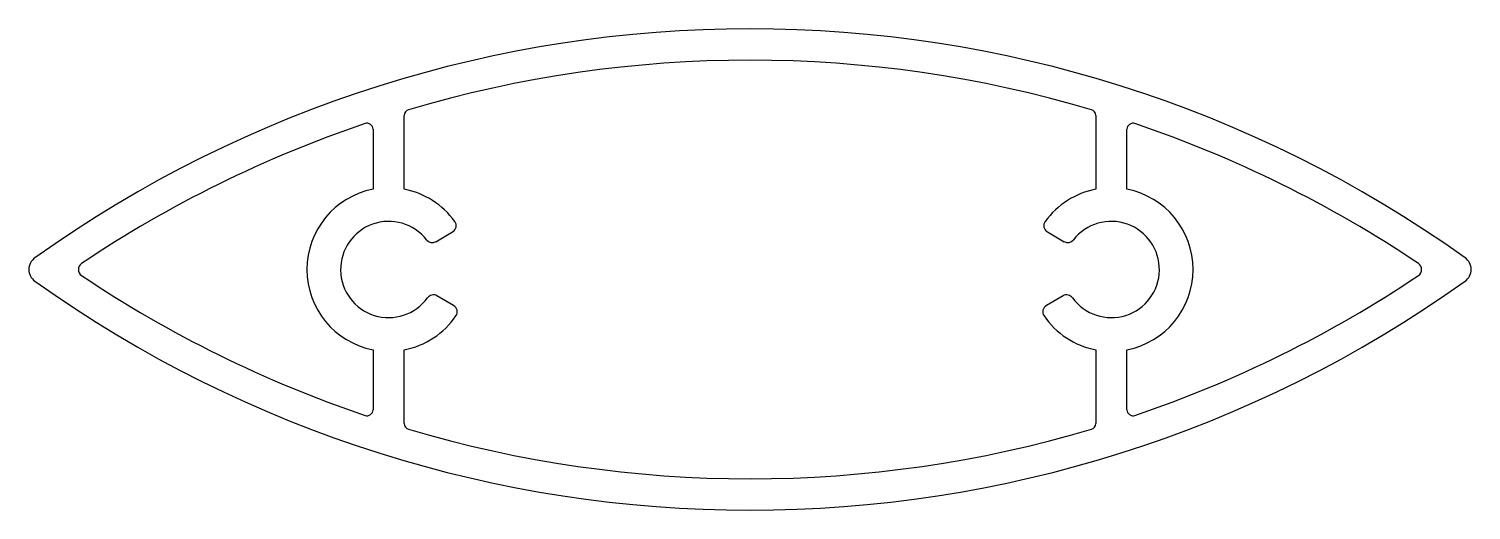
# Model space of a CAD drawing. Extents: x 653.9 to 713.9, y 813.9 to 833.9.
import ezdxf

# ---------------------------------------------------------------- set-up
doc = ezdxf.new("R2010")
doc.units = 0
doc.layers.get('0').update_dxf_attribs({"linetype": 'CONTINUOUS'})

msp = doc.modelspace()

# ---------------------------------------------------------------- linework, layer by layer
for p, q in [((669.512, 827.246), (669.512, 830.308)), ((698.285, 830.308), (698.285, 827.246)), ((668.212, 829.737), (668.212, 827.246)), ((699.585, 827.246), (699.585, 829.737)), ((670.824, 825.065), (671.522, 825.468)), ((696.275, 825.468), (696.973, 825.065)), ((671.567, 822.413), (670.872, 822.814)), ((696.926, 822.814), (696.23, 822.413)), ((668.212, 820.571), (668.212, 818.08)), ((669.512, 817.509), (669.512, 820.571)), ((698.285, 820.571), (698.285, 817.509)), ((699.585, 818.08), (699.585, 820.571))]:
    msp.add_line(p, q)
for centre, radius, start, end in [((683.899, 782.604), 51.304, 54.54908, 125.45105), ((683.899, 782.604), 50.004, 73.49365, 106.50646), ((669.762, 830.308), 0.25, 106.50646, 180), ((698.035, 830.308), 0.25, 0, 73.49365), ((683.899, 782.604), 50.004, 108.68114, 123.79835), ((667.962, 829.737), 0.25, 0, 108.68114), ((699.835, 829.737), 0.25, 71.31897, 180), ((683.899, 782.604), 50.004, 56.20178, 71.31897), ((668.862, 823.908), 3.4, 101.02145, 258.97855), ((668.862, 823.908), 3.4, 35.94088, 78.97855), ((698.935, 823.908), 3.4, 101.02145, 144.05912), ((698.935, 823.908), 3.4, 281.02145, 78.97855), ((668.862, 823.908), 2, 38.01763, 323.93562), ((671.372, 825.728), 0.3, 299.99739, 35.94088), ((696.425, 825.728), 0.3, 144.05912, 240.00261), ((698.935, 823.908), 2, 216.06438, 141.98237), ((670.674, 825.325), 0.3, 218.0359, 299.99015), ((697.123, 825.325), 0.3, 240.00985, 321.9641), ((654.49, 823.908), 0.6, 125.45105, 234.54908), ((656.25, 823.908), 0.3, 123.79835, 236.20178), ((711.548, 823.908), 0.3, 303.79835, 56.20178), ((713.307, 823.908), 0.6, 305.45105, 54.54908), ((683.899, 865.213), 50.004, 236.20178, 251.31897), ((683.899, 865.213), 50.004, 288.68114, 303.79835), ((683.899, 865.213), 51.304, 234.54908, 305.45105), ((670.722, 822.554), 0.3, 59.99908, 143.94395), ((697.076, 822.554), 0.3, 36.05605, 120.00092), ((671.417, 822.153), 0.3, 325.5064, 60.0046), ((696.38, 822.153), 0.3, 119.9954, 214.4936), ((668.862, 823.908), 3.4, 281.02145, 325.5064), ((698.935, 823.908), 3.4, 214.4936, 258.97855), ((667.962, 818.08), 0.25, 251.31897, 0), ((699.835, 818.08), 0.25, 180, 288.68114), ((669.762, 817.509), 0.25, 180, 253.49365), ((698.035, 817.509), 0.25, 286.50646, 0), ((683.899, 865.213), 50.004, 253.49365, 286.50646)]:
    msp.add_arc(centre, radius, start, end)

doc.saveas('drawing.dxf')
